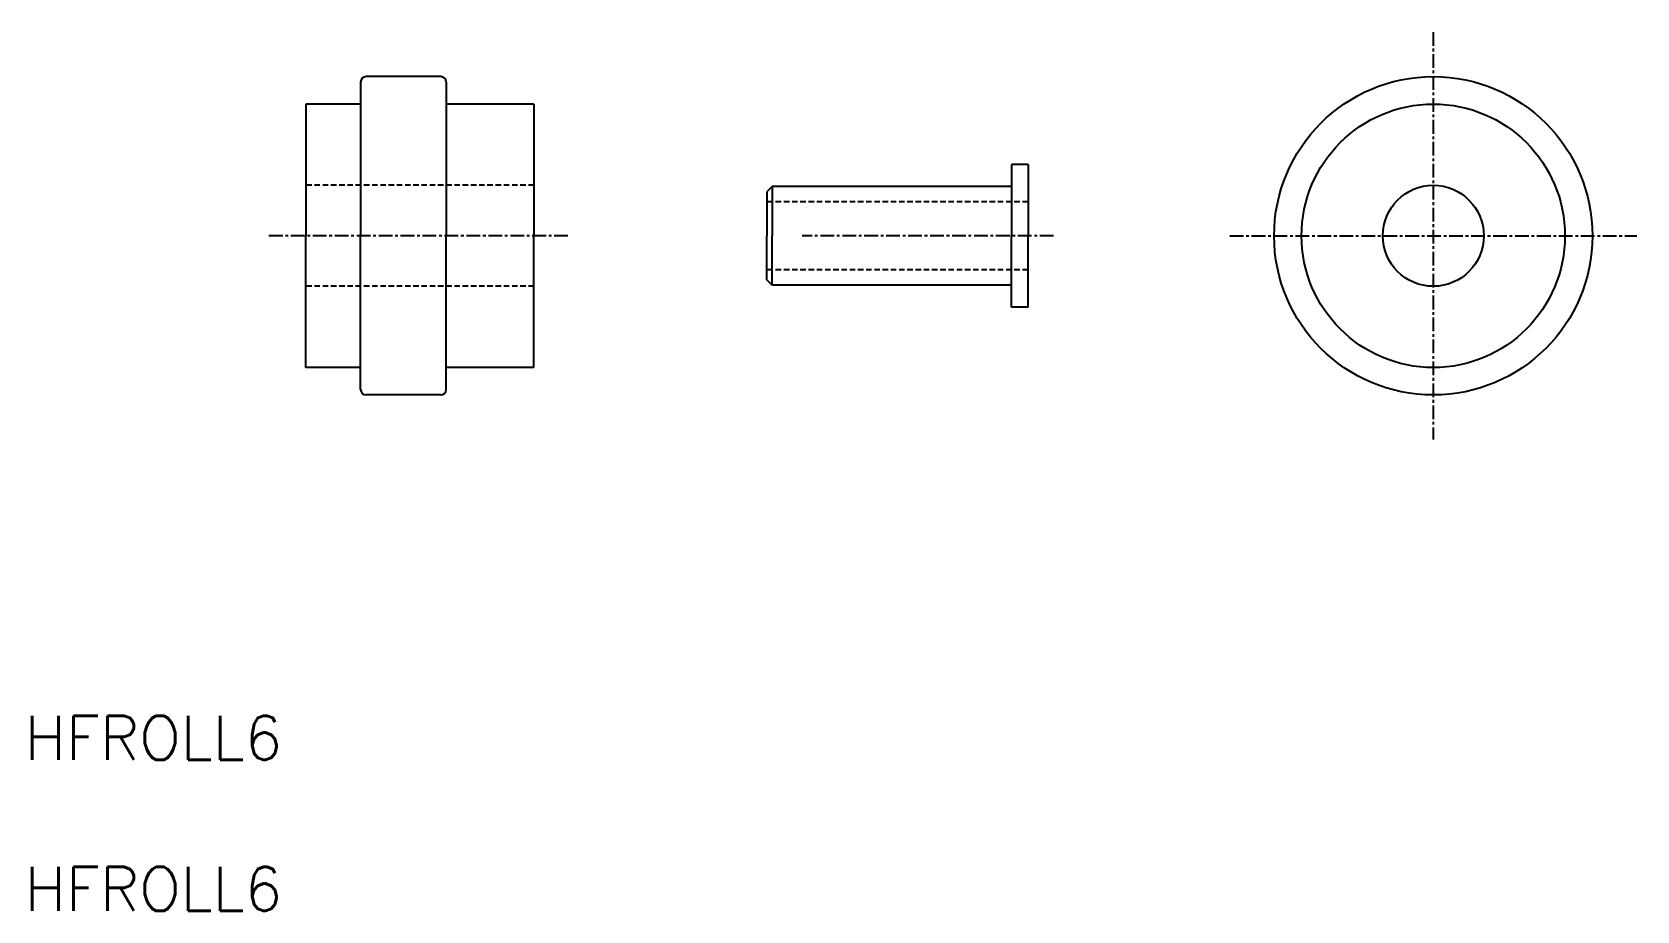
# Model space of a CAD drawing. Extents: x -490 to 19, y -511 to 19.
# Drawn here: x -127.7 to 18.6, y -61.5 to 18.6 of the extents above.
import ezdxf

# ---------------------------------------------------------------- set-up
doc = ezdxf.new("R2010")
doc.units = 0
doc.linetypes.add('CENTER', pattern=[2, 1.25, -0.25, 0.25, -0.25])
doc.linetypes.add('DASHED', pattern=[0.75, 0.5, -0.25])
doc.layers.get('0').update_dxf_attribs({"linetype": 'CONTINUOUS'})
doc.layers.add('CENTER', color=1, linetype='CENTER')
doc.styles.get("Standard").update_dxf_attribs({"font": 'txt.shx', "bigfont": 'bigfont.shx'})

msp = doc.modelspace()

# ---------------------------------------------------------------- linework, layer by layer
at = {"color": 7, "linetype": 'CONTINUOUS'}
for p, q in [((-97.75, 14), (-97.75, 0)), ((-90.45, 14.5), (-97.25, 14.5)), ((-89.95, 14), (-89.95, 0)), ((-102.75, 12), (-102.75, 0)), ((-97.75, 12), (-102.75, 12)), ((-81.95, 12), (-89.95, 12)), ((-81.95, 12), (-81.95, 0)), ((-38.43, 6.5), (-38.43, 0)), ((-36.93, 6.5), (-38.43, 6.5)), ((-36.93, 6.5), (-36.93, 0)), ((-60.23, 4.5), (-60.73, 4)), ((-38.43, 4.5), (-60.23, 4.5)), ((-60.23, 4.5), (-60.23, 0)), ((-60.73, 4), (-60.73, 0)), ((-89.95, -14), (-89.95, 0)), ((-81.95, -12), (-81.95, 0)), ((-102.75, -12), (-102.75, 0)), ((-97.75, -14), (-97.75, 0)), ((-60.73, -4), (-60.73, 0)), ((-60.23, -4.5), (-60.23, 0)), ((-38.43, -6.5), (-38.43, 0)), ((-36.93, -6.5), (-36.93, 0)), ((-60.23, -4.5), (-60.73, -4)), ((-38.43, -4.5), (-60.23, -4.5)), ((-36.93, -6.5), (-38.43, -6.5)), ((-97.75, -12), (-102.75, -12)), ((-81.95, -12), (-89.95, -12)), ((-90.45, -14.5), (-97.25, -14.5))]:
    msp.add_line(p, q, dxfattribs=at)
at = {"color": 3, "linetype": 'DASHED'}
for p, q in [((-81.95, 4.6), (-102.75, 4.6)), ((-36.93, 3.1), (-60.73, 3.1)), ((-36.93, -3.1), (-60.73, -3.1)), ((-81.95, -4.6), (-102.75, -4.6))]:
    msp.add_line(p, q, dxfattribs=at)
at = {"color": 7, "linetype": 'CONTINUOUS'}
for radius in [14.5, 12, 4.6]:
    msp.add_circle((0, 0), radius, dxfattribs=at)
for centre, start, end in [((-97.25, 14), 90, 180), ((-90.45, 14), 0, 90), ((-97.25, -14), 180, 270), ((-90.45, -14), 270, 0)]:
    msp.add_arc(centre, 0.5, start, end, dxfattribs=at)
at = {"layer": 'CENTER', "color": 1, "linetype": 'CENTER'}
for p, q in [((0, 18.55), (0, -18.55)), ((-78.85, 0), (-106.31, 0)), ((-34.6, 0), (-57.52, 0)), ((-18.55, 0), (18.55, 0))]:
    msp.add_line(p, q, dxfattribs=at)

# ---------------------------------------------------------------- texts
at = {"color": 7, "linetype": 'CONTINUOUS'}
for p in [(-128.37, -47.73), (-128.37, -61.49)]:
    msp.add_text('HFROLL6', height=4, dxfattribs=at).set_placement(p)

doc.saveas('drawing.dxf')
